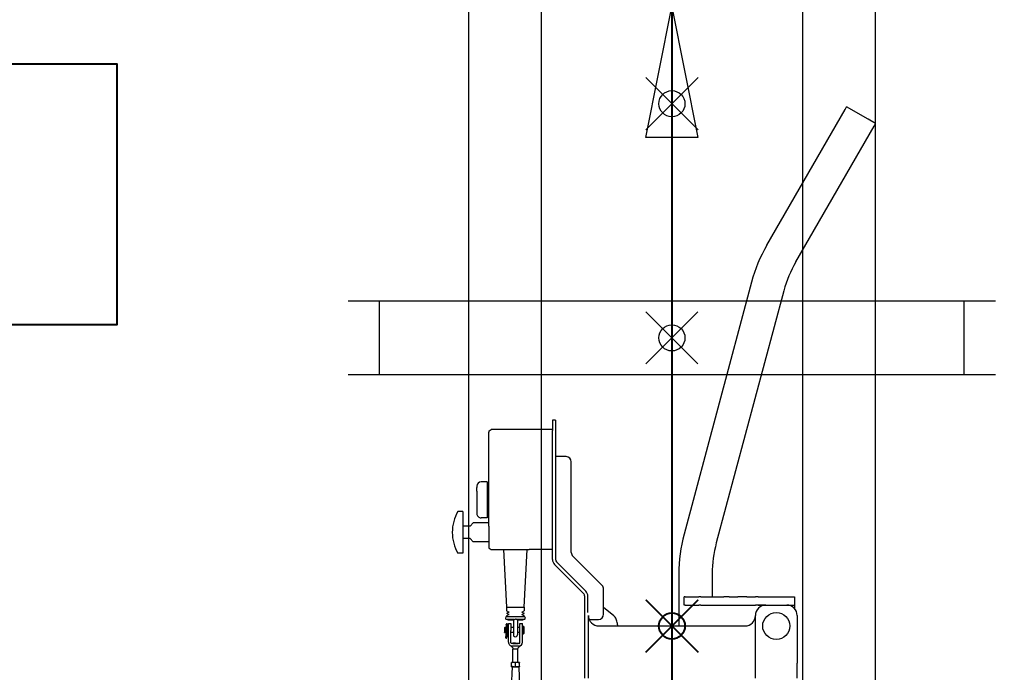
# Model space of a CAD drawing. Extents: x -3873 to 164127, y 7129 to 96529.
# Drawn here: x 42524 to 43459, y 47884 to 48509 of the extents above; entities that cross this region are included whole.
import ezdxf
from ezdxf.enums import TextEntityAlignment as Align

# ---------------------------------------------------------------- set-up
doc = ezdxf.new("R2010")
doc.units = 0
doc.header["$PDMODE"] = 35
doc.header["$PDSIZE"] = 25
doc.linetypes.add('CENTER', pattern=[50.8, 31.75, -6.35, 6.35, -6.35])
doc.layers.get('0').update_dxf_attribs({"linetype": 'CONTINUOUS'})
for name, color, linetype in [('KROMEKA', 1, 'CONTINUOUS'), ('LAYOUT', 90, 'CONTINUOUS'), ('MC_1_2_025', 2, 'CONTINUOUS'), ('POSNR', 4, 'CONTINUOUS')]:
    doc.layers.add(name, color=color, linetype=linetype)
doc.layers.add('LAYOUT Kromeka', color=1, linetype='CONTINUOUS', lineweight=5)
doc.styles.add('015_100', font='arial.ttf', dxfattribs={"height": 150})

# ---------------------------------------------------------------- blocks, each defined once
blk = doc.blocks.new('*U130')
at = {"color": 5, "ltscale": 20}
blk.add_point((-499.99999, 499.9998), dxfattribs=at)
blk = doc.blocks.new('*U131')
at = {"ltscale": 20}
for p, q in [((-980.98, 170.12), (-985.15, 162.91)), ((-978.39, 168.62), (-980.98, 170.12)), ((-848.48, 93.62), (-978.39, 168.62)), ((-985.15, 162.91), (-996.98, 142.41)), ((-994.39, 140.91), (-996.98, 142.41)), ((-864.48, 65.91), (-994.39, 140.91)), ((-510, 95), (-464.55, 95)), ((-450, 95), (-464.55, 95)), ((-528, 92.5), (-520, 92.5)), ((-528, 66.46), (-528, 92.5)), ((-520, 85.08), (-520, 92.5)), ((-520, 92.5), (-516.61, 92.5)), ((-520, 85.08), (-520, 92.5)), ((-520, 65), (-520, 85)), ((-820.99, 82.24), (-579.51, 17.53)), ((-528, 57.5), (-528, 67.4)), ((-528, 57.5), (-528, 55)), ((-520, 57.5), (-520, 64.93)), ((-520, 64.92), (-520, 57.5)), ((-520, 57.5), (-520, 55)), ((-829.27, 51.33), (-587.79, -13.38)), ((-528, 49.71), (-528, 55)), ((-528, 46.82), (-528, 49.71)), ((-528, 46.82), (-528, 38.16)), ((-520, 24.71), (-520, 55)), ((-464.55, 55), (-510, 55)), ((-450, 55), (-464.55, 55)), ((-528, 29.71), (-528, 38.16)), ((-500, -22.4), (-500, 45)), ((-528, 29.71), (-528, 24.71)), ((-528, 2.56), (-528, 24.71)), ((-520, 2.56), (-520, 24.71)), ((-550, 13.65), (-528, 13.65)), ((-528, 2.56), (-528, 0.86)), ((-528, -12.37), (-528, 0.86)), ((-520, 2.56), (-520, 0.86)), ((-520, -12.37), (-520, 0.86)), ((-550, -18.35), (-500, -18.35)), ((-528, -12.37), (-528, -13.35)), ((-520, -13.35), (-528, -13.35)), ((-520, -12.37), (-520, -13.35)), ((-500, -22.4), (-500, -22.5)), ((-500, -27.5), (-500, -22.5)), ((-500, -27.5), (-500, -27.6)), ((-500, -95), (-500, -27.6)), ((-509.79, -80.75), (-517.74, -90.48)), ((-509.15, -80.06), (-509.79, -80.75)), ((-508.41, -79.43), (-509.15, -80.06)), ((-507.56, -78.87), (-508.41, -79.43)), ((-506.63, -78.38), (-507.56, -78.87)), ((-505.62, -77.97), (-506.63, -78.38)), ((-504.55, -77.64), (-505.62, -77.97)), ((-503.44, -77.41), (-504.55, -77.64)), ((-502.29, -77.26), (-503.44, -77.41)), ((-501.13, -77.22), (-502.29, -77.26)), ((-501.13, -77.22), (-500, -77.22)), ((-538.9, -91.94), (-566.87, -119.91)), ((-511.22, -90.48), (-535.36, -90.48)), ((-506.22, -104.26), (-506.22, -95.48)), ((-533.29, -107.55), (-560.95, -135.21)), ((-558.83, -137.33), (-531.17, -109.67)), ((-513.12, -105.5), (-528.34, -105.5)), ((-517.6, -108.5), (-528.34, -108.5)), ((-513.06, -105.48), (-521.22, -105.48)), ((-450, -108.5), (-517.6, -108.5)), ((-464.55, -105), (-510, -105)), ((-450, -105), (-464.55, -105)), ((-570.41, -121.38), (-657.12, -121.38)), ((-662.12, -126.38), (-662.12, -136.38)), ((-697.12, -136.38), (-687.12, -136.38)), ((-697.12, -136.38), (-697.12, -139.38)), ((-697.12, -139.38), (-687.12, -139.38)), ((-688.12, -139.38), (-688.12, -197.74)), ((-687.12, -136.38), (-563.78, -136.38)), ((-563.78, -139.38), (-687.12, -139.38)), ((-684.62, -136.38), (-682.8, -136.38)), ((-682.8, -136.38), (-677.62, -136.38)), ((-662.12, -136.38), (-660.52, -136.38)), ((-573.12, -139.38), (-573.12, -161.88)), ((-573.12, -167.62), (-573.12, -161.88)), ((-518.12, -166.5), (-573.12, -163.62)), ((-573.12, -182.14), (-573.12, -167.62)), ((-518.12, -178.91), (-518.12, -166.48)), ((-518.02, -166.38), (-514.52, -166.38)), ((-513.38, -168.68), (-514.43, -166.44)), ((-513.2, -168.68), (-512.21, -166.57)), ((-511.05, -168.68), (-512.03, -166.57)), ((-510.86, -168.68), (-509.82, -166.44)), ((-509.73, -166.38), (-509.12, -166.38)), ((-509.12, -178.95), (-509.12, -166.38)), ((-506.12, -166.88), (-506.12, -171.04)), ((-506.12, -167.83), (-505.92, -167.74)), ((-505.92, -167.74), (-505.92, -171.45)), ((-505.62, -167.82), (-505.92, -167.74)), ((-505.62, -167.82), (-505.62, -171.49)), ((-495.63, -168.18), (-502.45, -168.18)), ((-502.45, -170.58), (-502.45, -168.18)), ((-499.37, -166.93), (-493.08, -166.93)), ((-499.37, -168.13), (-493.08, -168.13)), ((-484.45, -168.18), (-495.63, -168.18)), ((-493.08, -166.93), (-492.67, -166.93)), ((-493.08, -168.13), (-492.67, -168.13)), ((-506.55, -174.74), (-506.61, -174.88)), ((-506.55, -175.02), (-506.61, -174.88)), ((-506.46, -174.51), (-506.55, -174.74)), ((-506.46, -175.24), (-506.55, -175.02)), ((-506.38, -174.29), (-506.46, -174.51)), ((-506.38, -175.47), (-506.46, -175.24)), ((-506.3, -174.06), (-506.38, -174.29)), ((-506.3, -175.69), (-506.38, -175.47)), ((-506.27, -173.95), (-506.3, -174.06)), ((-506.27, -175.81), (-506.3, -175.69)), ((-506.24, -173.84), (-506.27, -173.95)), ((-506.24, -175.92), (-506.27, -175.81)), ((-506.19, -173.68), (-506.24, -173.84)), ((-506.19, -176.08), (-506.24, -175.92)), ((-506.17, -173.59), (-506.19, -173.68)), ((-506.17, -176.16), (-506.19, -176.08)), ((-506.16, -173.51), (-506.17, -173.59)), ((-506.16, -176.24), (-506.17, -176.16)), ((-506.14, -173.41), (-506.16, -173.51)), ((-506.14, -176.35), (-506.16, -176.24)), ((-506.13, -173.31), (-506.14, -173.41)), ((-506.13, -176.45), (-506.14, -176.35)), ((-506.12, -173.26), (-506.13, -173.31)), ((-506.12, -176.5), (-506.13, -176.45)), ((-506.12, -171.04), (-506.12, -173.21)), ((-506.12, -173.21), (-506.12, -173.26)), ((-506.12, -176.54), (-506.12, -176.5)), ((-506.12, -176.54), (-506.12, -182.88)), ((-505.92, -171.45), (-505.92, -172.88)), ((-505.92, -172.89), (-505.92, -172.88)), ((-505.62, -172.89), (-505.92, -172.89)), ((-505.62, -176.87), (-505.92, -176.87)), ((-505.92, -176.87), (-505.92, -176.88)), ((-505.92, -176.88), (-505.92, -182.02)), ((-505.62, -171.49), (-505.62, -172.88)), ((-505.62, -172.88), (-503.38, -172.88)), ((-505.62, -172.88), (-505.62, -172.89)), ((-505.62, -176.88), (-505.62, -176.87)), ((-505.62, -176.88), (-503.38, -176.88)), ((-505.62, -176.88), (-505.62, -181.94)), ((-503.38, -172.88), (-498.42, -172.88)), ((-503.38, -172.88), (-491.62, -172.88)), ((-503.38, -176.88), (-491.62, -176.88)), ((-495.63, -170.58), (-502.45, -170.58)), ((-498.42, -170.58), (-498.42, -172.88)), ((-498.42, -176.88), (-498.42, -179.18)), ((-483.85, -170.58), (-495.63, -170.58)), ((-493.62, -170.58), (-493.62, -172.88)), ((-493.62, -172.88), (-491.62, -172.88)), ((-493.62, -176.88), (-493.62, -179.18)), ((-483.67, -174.88), (-483.45, -172.38)), ((-483.67, -174.88), (-483.45, -177.38)), ((-483.45, -172.68), (-483.45, -172.38)), ((-483.45, -172.38), (-483.26, -172.38)), ((-483.45, -177.38), (-483.45, -172.68)), ((-483.45, -177.38), (-483.26, -177.38)), ((-483.26, -172.68), (-483.26, -172.38)), ((-483.26, -177.38), (-483.26, -172.68)), ((-483.25, -171.18), (-483.25, -178.58)), ((-479.05, -172.42), (-481.16, -170.32)), ((-479.05, -177.33), (-481.16, -179.44)), ((-480.85, -177.98), (-480.85, -171.78)), ((-477.97, -172.63), (-478.56, -172.63)), ((-477.97, -177.13), (-478.56, -177.13)), ((-477.97, -172.63), (-477.85, -172.5)), ((-477.97, -172.63), (-477.97, -176.85)), ((-477.97, -176.85), (-477.97, -177.13)), ((-477.97, -177.13), (-477.85, -177.25)), ((-477.85, -172.5), (-477.85, -176.96)), ((-465.02, -172.5), (-477.85, -172.5)), ((-477.85, -176.96), (-477.85, -177.25)), ((-465.02, -177.25), (-477.85, -177.25)), ((-465.02, -170.93), (-465.02, -172.39)), ((-465.02, -170.93), (-464.68, -170.93)), ((-465.02, -172.39), (-465, -172.18)), ((-465.02, -172.39), (-465.02, -173.47)), ((-465.02, -173.47), (-465.02, -176.29)), ((-465.02, -176.29), (-465.02, -177.37)), ((-465.02, -177.37), (-465.02, -178.35)), ((-465.02, -177.37), (-465, -177.58)), ((-465, -172.18), (-464.96, -171.97)), ((-465, -177.58), (-464.96, -177.79)), ((-464.96, -171.97), (-464.94, -171.86)), ((-464.94, -171.86), (-464.92, -171.75)), ((-464.92, -171.75), (-464.88, -171.58)), ((-464.88, -171.58), (-464.83, -171.41)), ((-464.83, -171.41), (-464.78, -171.22)), ((-464.78, -171.22), (-464.72, -171.03)), ((-464.72, -171.03), (-464.68, -170.93)), ((-461.34, -174.88), (-464.7, -174.88)), ((-461.36, -170.93), (-464.68, -170.93)), ((-461.36, -170.93), (-461.02, -170.93)), ((-461.32, -171.03), (-461.36, -170.93)), ((-461.26, -171.22), (-461.32, -171.03)), ((-461.21, -171.41), (-461.26, -171.22)), ((-461.16, -171.58), (-461.21, -171.41)), ((-461.13, -171.75), (-461.16, -171.58)), ((-461.1, -171.86), (-461.13, -171.75)), ((-461.08, -171.97), (-461.1, -171.86)), ((-461.05, -172.18), (-461.08, -171.97)), ((-461.05, -177.58), (-461.08, -177.79)), ((-461.02, -172.39), (-461.05, -172.18)), ((-461.02, -177.37), (-461.05, -177.58)), ((-461.02, -171.66), (-441.02, -170.85)), ((-461.02, -172.39), (-461.02, -170.93)), ((-461.02, -172.05), (-461.02, -171.66)), ((-461.02, -178.1), (-461.02, -172.05)), ((-461.02, -172.39), (-461.02, -173.47)), ((-461.02, -176.29), (-461.02, -173.47)), ((-461.02, -176.29), (-461.02, -177.37)), ((-461.02, -178.35), (-461.02, -177.37)), ((-573.12, -197.74), (-573.12, -182.14)), ((-518.12, -183.26), (-573.12, -186.14)), ((-518.12, -183.28), (-518.12, -178.91)), ((-518.02, -183.38), (-514.52, -183.38)), ((-513.38, -181.07), (-514.43, -183.32)), ((-513.2, -181.07), (-512.21, -183.18)), ((-511.05, -181.07), (-512.03, -183.18)), ((-510.86, -181.07), (-509.82, -183.32)), ((-509.73, -183.38), (-509.12, -183.38)), ((-509.12, -183.38), (-509.12, -178.95)), ((-506.12, -181.93), (-505.92, -182.02)), ((-505.62, -181.94), (-505.92, -182.02)), ((-502.45, -179.18), (-495.63, -179.18)), ((-502.45, -181.58), (-502.45, -179.18)), ((-495.63, -181.58), (-502.45, -181.58)), ((-501.99, -183.19), (-502, -183.23)), ((-502, -183.23), (-501.99, -183.27)), ((-501.98, -183.1), (-501.99, -183.15)), ((-501.99, -183.15), (-501.99, -183.19)), ((-501.99, -183.27), (-501.99, -183.31)), ((-501.99, -183.31), (-501.98, -183.35)), ((-501.97, -183.07), (-501.98, -183.1)), ((-501.98, -183.35), (-501.97, -183.39)), ((-501.95, -183.03), (-501.97, -183.07)), ((-501.97, -183.39), (-501.95, -183.43)), ((-501.93, -182.99), (-501.95, -183.03)), ((-501.95, -183.43), (-501.93, -183.47)), ((-501.91, -182.95), (-501.93, -182.99)), ((-501.93, -183.47), (-501.91, -183.5)), ((-501.89, -182.92), (-501.91, -182.95)), ((-501.91, -183.5), (-501.89, -183.54)), ((-501.86, -182.89), (-501.89, -182.92)), ((-501.89, -183.54), (-501.86, -183.57)), ((-501.83, -182.86), (-501.86, -182.89)), ((-501.86, -183.57), (-501.83, -183.59)), ((-501.8, -182.84), (-501.83, -182.86)), ((-501.83, -183.59), (-501.79, -183.62)), ((-501.76, -182.82), (-501.8, -182.84)), ((-501.79, -183.62), (-501.76, -183.64)), ((-501.72, -182.79), (-501.76, -182.82)), ((-501.76, -183.64), (-501.72, -183.66)), ((-501.69, -182.78), (-501.72, -182.79)), ((-501.72, -183.66), (-501.69, -183.68)), ((-501.65, -182.76), (-501.69, -182.78)), ((-501.69, -183.68), (-501.63, -183.7)), ((-501.59, -182.75), (-501.65, -182.76)), ((-501.63, -183.7), (-501.59, -183.71)), ((-501.53, -182.73), (-501.59, -182.75)), ((-501.59, -183.71), (-501.52, -183.72)), ((-501.46, -182.72), (-501.53, -182.73)), ((-501.52, -183.72), (-501.42, -183.74)), ((-501.36, -182.71), (-501.46, -182.72)), ((-501.42, -183.74), (-501.27, -183.75)), ((-501.32, -183.66), (-501.37, -183.67)), ((-501.22, -182.7), (-501.36, -182.71)), ((-501.21, -183.65), (-501.32, -183.66)), ((-501.27, -183.75), (-501.04, -183.77)), ((-500.96, -182.68), (-501.22, -182.7)), ((-501.02, -183.64), (-501.21, -183.65)), ((-501.04, -183.77), (-500.68, -183.79)), ((-500.69, -183.62), (-501.02, -183.64)), ((-500.59, -182.66), (-500.96, -182.68)), ((-500.24, -183.59), (-500.69, -183.62)), ((-500.68, -183.79), (-500.15, -183.82)), ((-500.06, -182.63), (-500.59, -182.66)), ((-499.58, -183.57), (-500.24, -183.59)), ((-500.15, -183.82), (-499.41, -183.85)), ((-499.28, -182.6), (-500.06, -182.63)), ((-498.58, -183.53), (-499.58, -183.57)), ((-499.41, -183.85), (-498.42, -183.88)), ((-498.18, -182.57), (-499.28, -182.6)), ((-497.16, -183.49), (-498.58, -183.53)), ((-498.42, -181.58), (-498.42, -182.58)), ((-498.42, -183.53), (-498.42, -185.13)), ((-498.42, -185.13), (-493.92, -185.13)), ((-498.12, -185.43), (-498.42, -185.13)), ((-496.47, -182.52), (-498.18, -182.57)), ((-498.12, -185.43), (-494.18, -185.43)), ((-497.25, -182.45), (-497.26, -182.54)), ((-497.23, -182.35), (-497.25, -182.45)), ((-497.2, -182.26), (-497.23, -182.35)), ((-497.16, -182.17), (-497.2, -182.26)), ((-497.12, -182.09), (-497.16, -182.17)), ((-494.73, -183.42), (-497.16, -183.49)), ((-497.08, -182.01), (-497.12, -182.09)), ((-497.03, -181.93), (-497.08, -182.01)), ((-497.06, -183.48), (-497, -183.56)), ((-496.98, -181.86), (-497.03, -181.93)), ((-497, -183.56), (-496.95, -183.63)), ((-496.92, -181.8), (-496.98, -181.86)), ((-496.95, -183.63), (-496.88, -183.69)), ((-496.85, -181.73), (-496.92, -181.8)), ((-496.88, -183.69), (-496.81, -183.75)), ((-496.78, -181.68), (-496.85, -181.73)), ((-496.81, -183.75), (-496.74, -183.81)), ((-496.71, -181.63), (-496.78, -181.68)), ((-496.74, -183.81), (-496.66, -183.86)), ((-496.63, -181.58), (-496.71, -181.63)), ((-496.66, -183.86), (-496.58, -183.9)), ((-496.58, -183.9), (-496.49, -183.94)), ((-496.49, -183.94), (-496.4, -183.97)), ((-494.42, -182.46), (-496.47, -182.52)), ((-496.4, -183.97), (-496.31, -184)), ((-496.31, -184), (-496.21, -184.02)), ((-496.21, -184.02), (-496.11, -184.03)), ((-496.11, -184.03), (-496.01, -184.03)), ((-496.02, -182.25), (-495.14, -182.25)), ((-496.01, -184.03), (-495.91, -184.02)), ((-495.91, -184.02), (-495.81, -184.01)), ((-495.81, -184.01), (-495.72, -183.99)), ((-495.72, -183.99), (-495.62, -183.97)), ((-483.85, -179.18), (-495.63, -179.18)), ((-484.45, -181.58), (-495.63, -181.58)), ((-495.62, -183.97), (-495.53, -183.93)), ((-495.53, -183.93), (-495.45, -183.89)), ((-495.45, -183.89), (-495.36, -183.85)), ((-495.34, -181.62), (-495.42, -181.58)), ((-495.36, -183.85), (-495.28, -183.8)), ((-495.27, -181.67), (-495.34, -181.62)), ((-495.28, -183.8), (-495.21, -183.74)), ((-495.2, -181.72), (-495.27, -181.67)), ((-495.21, -183.74), (-495.14, -183.68)), ((-495.14, -181.78), (-495.2, -181.72)), ((-495.11, -181.82), (-495.14, -181.78)), ((-495.14, -183.68), (-495.08, -183.61)), ((-495.08, -181.85), (-495.11, -181.82)), ((-495.02, -181.93), (-495.08, -181.85)), ((-495.08, -183.61), (-495.03, -183.55)), ((-495.03, -183.55), (-494.99, -183.49)), ((-494.96, -182.01), (-495.02, -181.93)), ((-494.99, -183.49), (-494.95, -183.42)), ((-494.91, -182.1), (-494.96, -182.01)), ((-494.87, -182.18), (-494.91, -182.1)), ((-494.84, -182.28), (-494.87, -182.18)), ((-494.81, -182.37), (-494.84, -182.28)), ((-494.79, -182.47), (-494.81, -182.37)), ((-493.33, -183.37), (-494.73, -183.42)), ((-493.15, -182.42), (-494.42, -182.46)), ((-493.92, -185.43), (-494.18, -185.43)), ((-493.62, -185.13), (-493.92, -185.13)), ((-493.92, -185.43), (-493.62, -185.13)), ((-493.62, -181.58), (-493.62, -182.43)), ((-490.52, -182.25), (-493.62, -182.25)), ((-493.62, -183.38), (-493.62, -185.13)), ((-493.62, -184.03), (-492.6, -184.06)), ((-492.38, -183.34), (-493.33, -183.37)), ((-492.26, -182.38), (-493.15, -182.42)), ((-492.6, -184.06), (-491.88, -184.09)), ((-491.73, -183.31), (-492.38, -183.34)), ((-491.66, -182.36), (-492.26, -182.38)), ((-491.88, -184.09), (-491.37, -184.11)), ((-491.27, -183.29), (-491.73, -183.31)), ((-491.25, -182.34), (-491.66, -182.36)), ((-491.37, -184.11), (-491.1, -184.13)), ((-490.8, -183.26), (-491.27, -183.29)), ((-490.97, -182.32), (-491.25, -182.34)), ((-490.79, -182.3), (-490.97, -182.32)), ((-490.85, -183.25), (-490.1, -183.25)), ((-490.85, -184.2), (-490.1, -184.2)), ((-490.85, -184.2), (-490.78, -184.2)), ((-490.67, -182.29), (-490.79, -182.3)), ((-490.78, -183.25), (-490.51, -183.25)), ((-490.78, -184.2), (-490.6, -184.2)), ((-490.72, -183.25), (-490.77, -183.25)), ((-490.59, -183.23), (-490.72, -183.25)), ((-490.51, -183.22), (-490.59, -183.23)), ((-490.44, -183.21), (-490.51, -183.22)), ((-490.38, -183.19), (-490.44, -183.21)), ((-490.33, -183.17), (-490.38, -183.19)), ((-490.3, -183.15), (-490.33, -183.17)), ((-490.26, -183.13), (-490.3, -183.15)), ((-490.22, -183.1), (-490.26, -183.13)), ((-490.19, -183.07), (-490.22, -183.1)), ((-490.16, -183.04), (-490.19, -183.07)), ((-490.14, -183.01), (-490.16, -183.04)), ((-490.11, -182.97), (-490.14, -183.01)), ((-490.09, -182.94), (-490.11, -182.97)), ((-488.66, -183.25), (-490.1, -183.25)), ((-488.66, -184.2), (-490.1, -184.2)), ((-490.08, -182.9), (-490.09, -182.94)), ((-490.06, -182.85), (-490.08, -182.9)), ((-490.05, -182.81), (-490.06, -182.85)), ((-490.05, -182.73), (-490.05, -182.77)), ((-490.05, -182.77), (-490.05, -182.81)), ((-488.89, -183.63), (-488.9, -183.7)), ((-488.9, -183.7), (-488.9, -183.76)), ((-488.9, -183.76), (-488.89, -183.83)), ((-488.88, -183.57), (-488.89, -183.63)), ((-488.89, -183.83), (-488.88, -183.89)), ((-488.87, -183.51), (-488.88, -183.57)), ((-488.88, -183.89), (-488.87, -183.95)), ((-488.85, -183.45), (-488.87, -183.51)), ((-488.87, -183.95), (-488.85, -184)), ((-488.83, -183.4), (-488.85, -183.45)), ((-488.85, -184), (-488.83, -184.05)), ((-488.81, -183.36), (-488.83, -183.4)), ((-488.83, -184.05), (-488.81, -184.1)), ((-488.78, -183.32), (-488.81, -183.36)), ((-488.81, -184.1), (-488.78, -184.13)), ((-488.75, -183.29), (-488.78, -183.32)), ((-488.78, -184.13), (-488.75, -184.16)), ((-488.72, -183.27), (-488.75, -183.29)), ((-488.75, -184.16), (-488.72, -184.19)), ((-488.69, -183.26), (-488.72, -183.27)), ((-488.72, -184.19), (-488.69, -184.2)), ((-488.66, -183.25), (-488.69, -183.26)), ((-488.69, -184.2), (-488.66, -184.2)), ((-488.63, -183.26), (-488.66, -183.25)), ((-488.66, -184.2), (-488.63, -184.2)), ((-488.59, -183.27), (-488.63, -183.26)), ((-488.63, -184.2), (-488.59, -184.19)), ((-488.56, -183.3), (-488.59, -183.27)), ((-488.59, -184.19), (-488.56, -184.16)), ((-488.53, -183.33), (-488.56, -183.3)), ((-488.56, -184.16), (-488.53, -184.13)), ((-488.5, -183.37), (-488.53, -183.33)), ((-488.53, -184.13), (-488.51, -184.09)), ((-488.51, -184.09), (-488.48, -184.05)), ((-488.48, -183.42), (-488.5, -183.37)), ((-488.46, -183.48), (-488.48, -183.42)), ((-488.48, -184.05), (-488.46, -183.99)), ((-488.44, -183.54), (-488.46, -183.48)), ((-488.46, -183.99), (-488.45, -183.94)), ((-488.45, -183.94), (-488.43, -183.87)), ((-488.43, -183.61), (-488.44, -183.54)), ((-488.42, -183.67), (-488.43, -183.61)), ((-488.43, -183.81), (-488.42, -183.74)), ((-488.43, -183.87), (-488.43, -183.81)), ((-488.42, -183.74), (-488.42, -183.67)), ((-465.02, -178.35), (-465.02, -178.83)), ((-464.7, -178.83), (-465.02, -178.83)), ((-464.96, -177.79), (-464.94, -177.9)), ((-464.94, -177.9), (-464.92, -178.01)), ((-464.92, -178.01), (-464.88, -178.17)), ((-464.88, -178.17), (-464.83, -178.35)), ((-464.83, -178.35), (-464.78, -178.53)), ((-464.78, -178.53), (-464.72, -178.72)), ((-464.72, -178.72), (-464.68, -178.83)), ((-464.7, -178.83), (-464.68, -178.83)), ((-461.36, -178.83), (-464.68, -178.83)), ((-461.32, -178.72), (-461.36, -178.83)), ((-461.34, -178.83), (-461.36, -178.83)), ((-461.02, -178.83), (-461.34, -178.83)), ((-461.26, -178.53), (-461.32, -178.72)), ((-461.21, -178.35), (-461.26, -178.53)), ((-461.16, -178.17), (-461.21, -178.35)), ((-461.13, -178.01), (-461.16, -178.17)), ((-461.1, -177.9), (-461.13, -178.01)), ((-461.08, -177.79), (-461.1, -177.9)), ((-461.02, -178.1), (-441.02, -178.9)), ((-461.02, -178.83), (-461.02, -178.35)), ((-686.77, -200.14), (-688.05, -198)), ((-686.34, -200.38), (-685.52, -200.38)), ((-678.91, -200.38), (-685.52, -200.38)), ((-595.59, -200.38), (-678.91, -200.38)), ((-637.94, -201.88), (-630.44, -201.88)), ((-637.94, -201.88), (-637.94, -207.88)), ((-630.44, -201.88), (-627.06, -201.88)), ((-627.06, -201.88), (-619.13, -201.88)), ((-625.62, -200.38), (-625.62, -201.88)), ((-619.13, -201.88), (-603.62, -201.88)), ((-605.62, -200.38), (-605.62, -201.88)), ((-603.62, -201.88), (-603.62, -207.88)), ((-598.62, -200.38), (-598.62, -215.38)), ((-595.59, -200.38), (-576.05, -200.38)), ((-580.62, -200.38), (-580.62, -215.38)), ((-576.05, -200.38), (-574.9, -200.38)), ((-574.48, -200.14), (-573.19, -198)), ((-633.94, -211.88), (-632.44, -211.88)), ((-629.06, -211.88), (-632.44, -211.88)), ((-629.06, -211.88), (-617.96, -211.88)), ((-617.96, -211.88), (-607.62, -211.88)), ((-595.62, -218.38), (-598.62, -215.38)), ((-595.62, -218.38), (-595.62, -225.38)), ((-583.62, -218.38), (-580.62, -215.38)), ((-583.62, -218.38), (-583.62, -225.38)), ((-609.62, -225.38), (-572.07, -225.38)), ((-609.62, -225.38), (-609.62, -230.02)), ((-572.07, -225.38), (-569.62, -225.38)), ((-569.62, -225.38), (-569.62, -230.02))]:
    blk.add_line(p, q, dxfattribs=at)
blk.add_circle((-500, 75), 13, dxfattribs=at)
for centre, radius, start, end in [((-791.48, 192.36), 114.01, 240.0005, 254.99956), ((-510, 85), 10, 90, 180), ((-791.48, 192.35), 146, 239.99986, 255.00019), ((-510, 65), 10, 180, 270), ((-510, 45), 10, 0, 89.81542), ((-550, 127.65), 114, 255, 270), ((-550, 127.65), 146, 255, 270), ((-535.36, -95.48), 5, 90, 135), ((-511.22, -95.48), 5, 0, 90), ((-510, -95), 10, 270, 0), ((-528.34, -112.5), 7, 90, 135), ((-528.34, -112.5), 4, 90, 135), ((-657.12, -126.38), 5, 90, 180), ((-570.41, -116.38), 5, 270, 315), ((-563.78, -132.38), 4, 270, 315), ((-563.78, -132.38), 7, 270, 315), ((-518.02, -166.48), 0.1, 90, 180), ((-514.52, -166.48), 0.1, 25.00001, 89.99999), ((-512.12, -166.62), 0.1, 25, 155), ((-509.73, -166.48), 0.1, 90.00001, 154.99999), ((-507.62, -166.88), 1.5, 0, 180), ((-498.92, -167.53), 0.75, 126.8699, 233.1301), ((-498.62, -168.33), 0.2, 48.57807, 90), ((-493.42, -168.33), 0.2, 90, 131.41148), ((-493.12, -167.53), 0.75, 306.8699, 53.1301), ((-484.45, -171.78), 3.6, 0, 90), ((-513.29, -168.64), 0.1, 205, 335), ((-510.96, -168.64), 0.1, 205, 335), ((-506.24, -177.23), 4.36, 85.80747, 88.44208), ((-506.24, -172.52), 4.35, 271.5575, 274.19255), ((-491.62, -174.88), 2, 270, 90), ((-483.85, -171.18), 0.6, 0, 90), ((-478.56, -171.93), 0.7, 225, 270), ((-478.56, -177.83), 0.7, 90, 135), ((-458.42, -172.7), 6.65, 186.6268, 199.0866), ((-458.42, -177.05), 6.65, 160.9134, 173.3732), ((-467.63, -172.7), 6.65, 340.9134, 353.3732), ((-467.63, -177.05), 6.65, 6.6268, 19.0866), ((-518.02, -183.28), 0.1, 180, 270), ((-514.52, -183.28), 0.1, 270.00001, 334.99999), ((-513.29, -181.12), 0.1, 25, 155), ((-512.12, -183.14), 0.1, 205, 335), ((-510.96, -181.12), 0.1, 25, 155), ((-509.73, -183.28), 0.1, 205.00001, 269.99999), ((-507.62, -182.88), 1.5, 180, 360), ((-496.02, -182.73), 1, 14.6755, 168.65717), ((-496.02, -182.73), 1, 228.06161, 315.2187), ((-496.02, -182.73), 0.475, 29.94678, 153.3743), ((-490.85, -183.73), 0.475, 105.05756, 175.03838), ((-490.85, -183.73), 0.475, 175.03748, 269.98441), ((-490.52, -182.73), 0.475, 359.89797, 113.12293), ((-490.52, -182.73), 0.478, 94.97604, 113.05949), ((-490.7, -184.3), 1.08, 75.34741, 81.9107), ((-484.45, -177.98), 3.6, 270, 0), ((-483.85, -178.58), 0.6, 270, 0), ((-687.62, -197.74), 0.5, 180, 210.96376), ((-686.34, -199.88), 0.5, 210.96376, 270), ((-574.9, -199.88), 0.5, 270, 329.03624), ((-573.62, -197.74), 0.5, 329.03624, 0), ((-633.94, -207.88), 4, 180, 270), ((-607.62, -207.88), 4, 270, 360), ((-589.62, -195.38), 40, 240, 270), ((-589.62, -195.38), 40, 270, 300)]:
    blk.add_arc(centre, radius, start, end, dxfattribs=at)
at = {"color": 5, "ltscale": 20}
for p in [(-1000, -25), (-500, -25)]:
    blk.add_point(p, dxfattribs=at)
at = {"layer": 'POSNR', "color": 4, "linetype": 'Continuous', "style": '015_100', "flags": 8}
blk.add_attdef('X01.XX', text='', height=100, dxfattribs=at).set_placement((4024.48, 182.93), align=Align.MIDDLE)
blk = doc.blocks.new('*U221')
at = {"ltscale": 20}
for p, q in [((5784.9998, 309.9994), (5784.9998, -310.0004)), ((5854.9996, -310.0004), (5854.9996, 309.9994)), ((5784.9998, 279.9994), (5854.9996, 279.9994)), ((6319.9997, 194.99935), (319.9998, 194.9999)), ((319.9998, 125), (6319.9997, 124.99945)), ((6319.9997, -125.00045), (319.9998, -124.9999)), ((319.9998, -194.9999), (6319.9997, -195.00045)), ((5784.9998, -280.0004), (5854.9996, -280.0004))]:
    blk.add_line(p, q, dxfattribs=at)
at = {"linetype": 'Continuous', "ltscale": 20}
for p, q in [((6011.93983, 24.99945), (6136.93983, -0.00055)), ((6011.93983, -25.00055), (6011.93983, 24.99945)), ((6136.93983, -0.00055), (6011.93983, -25.00055))]:
    blk.add_line(p, q, dxfattribs=at)
at = {"linetype": 'CENTER', "ltscale": 20}
blk.add_line((7099.9996, -0.00055), (0, 0.00005), dxfattribs=at)
at = {"linetype": 'Continuous'}
blk.add_point((5819.9997, -0.0005), dxfattribs=at)
blk = doc.blocks.new('_KROMEKA_POSNR')
at = {"layer": 'KROMEKA', "linetype": 'Continuous'}
blk.add_lwpolyline([(-3.9916, -1.25), (3.9123, -1.25), (3.9123, 1.25), (-3.9916, 1.25)], close=True, dxfattribs=at)
at = {"layer": 'KROMEKA', "linetype": 'Continuous', "style": '015_100'}
blk.add_attdef('POSNR', text='', height=1.5, dxfattribs=at).set_placement((0, 0), align=Align.MIDDLE)

msp = doc.modelspace()

# ---------------------------------------------------------------- linework, layer by layer
at = {"layer": 'LAYOUT', "color": 2, "ltscale": 20}
msp.add_line((43149.47, 49208.32), (43149.45, 42069.55), dxfattribs=at)

# ---------------------------------------------------------------- block references
at = {"layer": 'LAYOUT', "color": 2, "ltscale": 20, "rotation": 270}
msp.add_blockref('*U130', (42649.46, 47428.32), dxfattribs=at)
at = {"layer": 'LAYOUT Kromeka', "color": 6, "ltscale": 20, "rotation": 89.99999999999999}
msp.add_blockref('*U221', (43149.45, 42384.14), dxfattribs=at)
at = {"layer": 'LAYOUT Kromeka', "color": 2, "ltscale": 20, "rotation": 270}
msp.add_blockref('*U131', (43174.46, 47428.32), dxfattribs=at)
at = {"layer": 'MC_1_2_025', "color": 6, "ltscale": 20}
ref = msp.add_blockref('_KROMEKA_POSNR', (42226.41, 48341.59), dxfattribs=dict(at, xscale=-100, yscale=100, zscale=100, rotation=180))
ref.add_attrib('POSNR', 'AD02', dxfattribs={"layer": 'KROMEKA', "linetype": 'Continuous', "height": 150, "style": '015_100'}).set_placement((42226.41, 48341.59), align=Align.MIDDLE)

doc.saveas('drawing.dxf')
